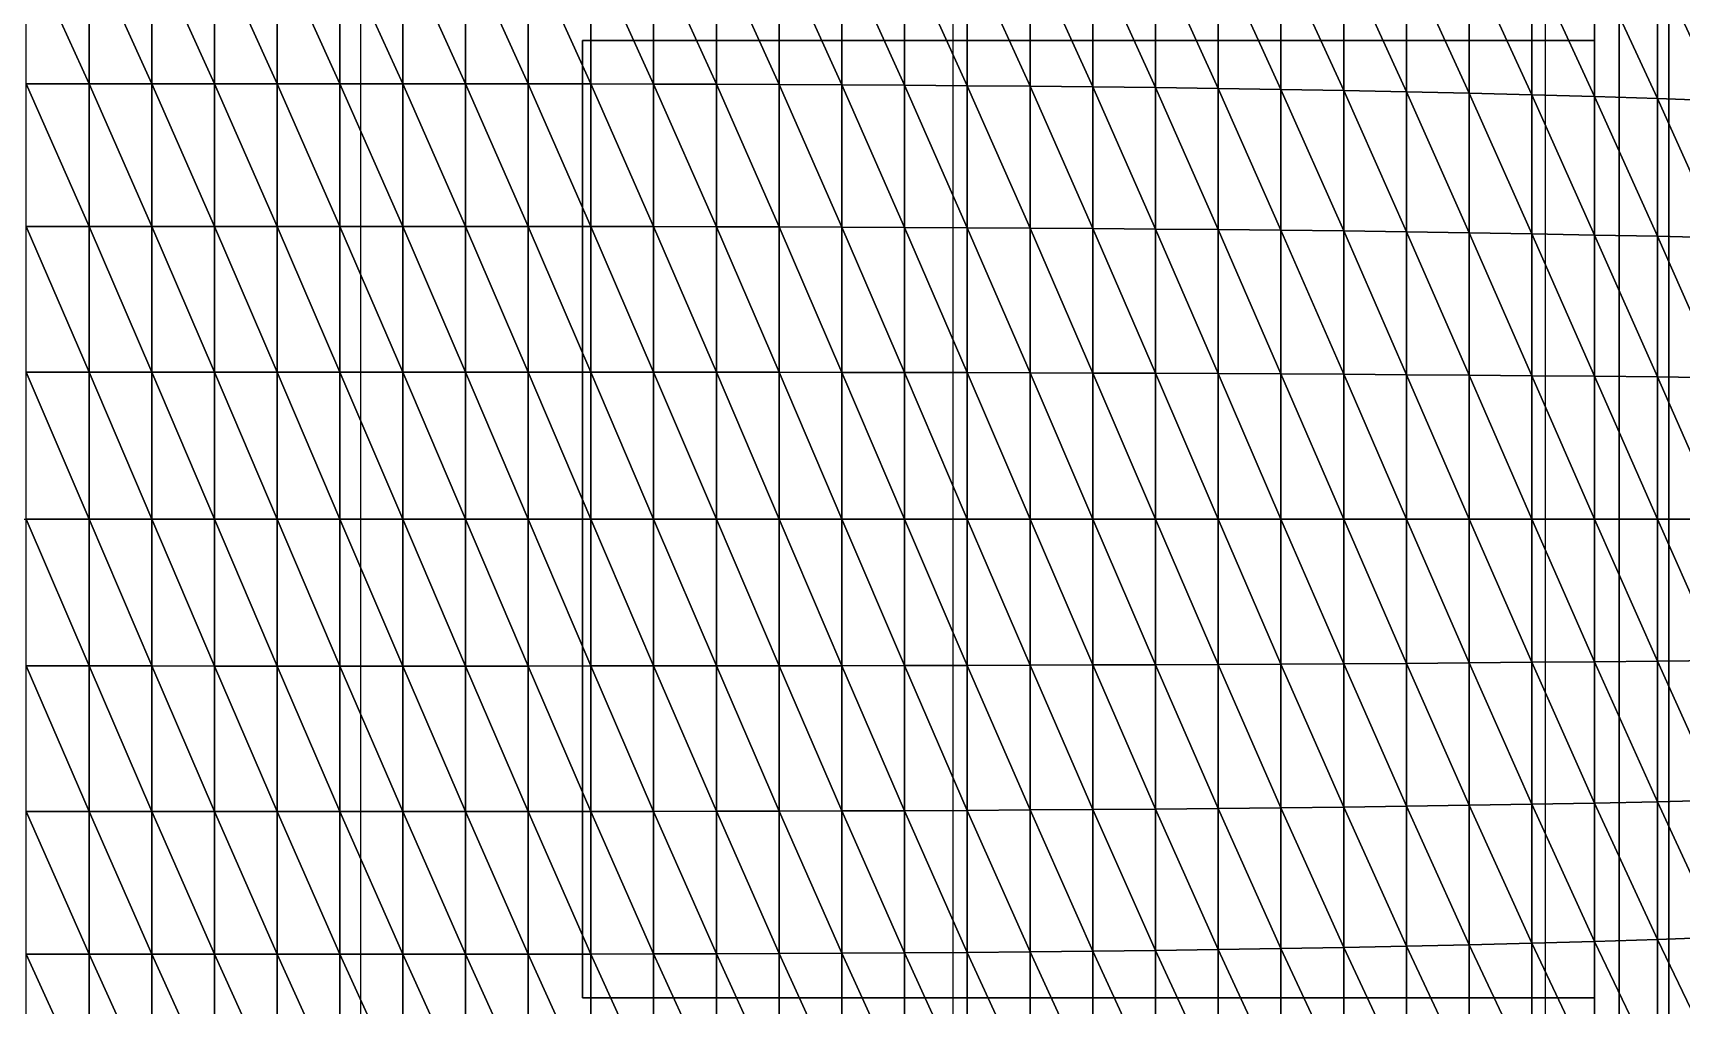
# Model space of a CAD drawing. Header units: metres. Extents: x -3.7 to 10.7, y -3.2 to 3.2.
# Drawn here: x 3.386 to 6.725, y -0.985 to 0.985 of the extents above; entities that cross this region are included whole.
import ezdxf

# ---------------------------------------------------------------- set-up
doc = ezdxf.new("R2010")
doc.units = ezdxf.units.M
for name, color, linetype in [('ACO_3D', 1, 'CONTINUOUS'), ('MEMBRANA_3D', 3, 'CONTINUOUS'), ('MOBILIARIO', 9, 'CONTINUOUS'), ('VIDRO_3D', 4, 'CONTINUOUS')]:
    doc.layers.add(name, color=color, linetype=linetype)

msp = doc.modelspace()

# ---------------------------------------------------------------- linework, layer by layer
at = {"layer": 'ACO_3D'}
for points in [[(4.05, 1.0932, 3.9467), (4.05, 0.8819, 4.0311), (4.05, 0.6658, 4.0972), (4.05, 0.4459, 4.1448), (4.05, 0.2236, 4.1734), (4.05, 0, 4.1829), (4.05, -0.2236, 4.1734), (4.05, -0.4459, 4.1448), (4.05, -0.6658, 4.0972), (4.05, -0.8819, 4.0311), (4.05, -1.0932, 3.9467)], [(5.25, 1.0887, 3.829), (5.25, 0.8784, 3.9111), (5.25, 0.6631, 3.9754), (5.25, 0.4442, 4.0216), (5.25, 0.2227, 4.0495), (5.25, 0, 4.0588), (5.25, -0.2227, 4.0495), (5.25, -0.4442, 4.0216), (5.25, -0.6631, 3.9754), (5.25, -0.8784, 3.9111), (5.25, -1.0887, 3.829)], [(6.45, 1.0641, 3.5826), (6.45, 0.8587, 3.6599), (6.45, 0.6484, 3.7205), (6.45, 0.4343, 3.764), (6.45, 0.2178, 3.7902), (6.45, 0, 3.799), (6.45, -0.2178, 3.7902), (6.45, -0.4343, 3.764), (6.45, -0.6484, 3.7205), (6.45, -0.8587, 3.6599), (6.45, -1.0641, 3.5826)], [(3.2938, 0, 4.1999), (3.5125, 0, 4.1995), (3.7313, 0, 4.1956), (3.95, 0, 4.1878), (4.1688, 0, 4.1761), (4.3875, 0, 4.1604), (4.6063, 0, 4.1408), (4.825, 0, 4.117), (5.0438, 0, 4.0891), (5.2625, 0, 4.0568), (5.4813, 0, 4.0201), (5.7, 0, 3.9788), (5.9188, 0, 3.9327), (6.1375, 0, 3.8815), (6.3563, 0, 3.8249), (6.575, 0, 3.7627), (6.7938, 0, 3.6943)]]:
    msp.add_polyline3d(points, dxfattribs=at)
at = {"layer": 'MEMBRANA_3D'}
for points in [[(3.3729, 1.1621, 3.9307), (3.5, 1.1621, 3.9303), (3.5, 0.8818, 4.0472)], [(3.3729, 1.1621, 3.9307), (3.5, 0.8818, 4.0472), (3.3729, 0.8818, 4.0476)], [(3.5, 1.1621, 3.9303), (3.6271, 1.1621, 3.9287), (3.6271, 0.8818, 4.0456)], [(3.5, 1.1621, 3.9303), (3.6271, 0.8818, 4.0456), (3.5, 0.8818, 4.0472)], [(3.6271, 1.1621, 3.9287), (3.7542, 1.1622, 3.9259), (3.7542, 0.8819, 4.0427)], [(3.6271, 1.1621, 3.9287), (3.7542, 0.8819, 4.0427), (3.6271, 0.8818, 4.0456)], [(3.7542, 1.1622, 3.9259), (3.8813, 1.1623, 3.9219), (3.8813, 0.8819, 4.0386)], [(3.7542, 1.1622, 3.9259), (3.8813, 0.8819, 4.0386), (3.7542, 0.8819, 4.0427)], [(3.8813, 1.1623, 3.9219), (4.0083, 1.1623, 3.9166), (4.0083, 0.8819, 4.0332)], [(3.8813, 1.1623, 3.9219), (4.0083, 0.8819, 4.0332), (3.8813, 0.8819, 4.0386)], [(4.0083, 1.1623, 3.9166), (4.1354, 1.1623, 3.9101), (4.1354, 0.8819, 4.0265)], [(4.0083, 1.1623, 3.9166), (4.1354, 0.8819, 4.0265), (4.0083, 0.8819, 4.0332)], [(4.1354, 1.1623, 3.9101), (4.2625, 1.1622, 3.9023), (4.2625, 0.8819, 4.0185)], [(4.1354, 1.1623, 3.9101), (4.2625, 0.8819, 4.0185), (4.1354, 0.8819, 4.0265)], [(4.2625, 1.1622, 3.9023), (4.3896, 1.1621, 3.8933), (4.3896, 0.8818, 4.0092)], [(4.2625, 1.1622, 3.9023), (4.3896, 0.8818, 4.0092), (4.2625, 0.8819, 4.0185)], [(4.3896, 1.1621, 3.8933), (4.5167, 1.1618, 3.8829), (4.5167, 0.8816, 3.9986)], [(4.3896, 1.1621, 3.8933), (4.5167, 0.8816, 3.9986), (4.3896, 0.8818, 4.0092)], [(4.5167, 1.1618, 3.8829), (4.6437, 1.1615, 3.8714), (4.6437, 0.8813, 3.9867)], [(4.5167, 1.1618, 3.8829), (4.6437, 0.8813, 3.9867), (4.5167, 0.8816, 3.9986)], [(4.6437, 1.1615, 3.8714), (4.7708, 1.161, 3.8584), (4.7708, 0.881, 3.9734)], [(4.6437, 1.1615, 3.8714), (4.7708, 0.881, 3.9734), (4.6437, 0.8813, 3.9867)], [(4.7708, 1.161, 3.8584), (4.8979, 1.1603, 3.8442), (4.8979, 0.8805, 3.9588)], [(4.7708, 1.161, 3.8584), (4.8979, 0.8805, 3.9588), (4.7708, 0.881, 3.9734)], [(4.8979, 1.1603, 3.8442), (5.025, 1.1595, 3.8287), (5.025, 0.8799, 3.9428)], [(4.8979, 1.1603, 3.8442), (5.025, 0.8799, 3.9428), (4.8979, 0.8805, 3.9588)], [(5.025, 1.1595, 3.8287), (5.1521, 1.1584, 3.8117), (5.1521, 0.8791, 3.9255)], [(5.025, 1.1595, 3.8287), (5.1521, 0.8791, 3.9255), (5.025, 0.8799, 3.9428)], [(5.1521, 1.1584, 3.8117), (5.2792, 1.1572, 3.7934), (5.2792, 0.8781, 3.9066)], [(5.1521, 1.1584, 3.8117), (5.2792, 0.8781, 3.9066), (5.1521, 0.8791, 3.9255)], [(5.2792, 1.1572, 3.7934), (5.4062, 1.1557, 3.7737), (5.4062, 0.877, 3.8864)], [(5.2792, 1.1572, 3.7934), (5.4062, 0.877, 3.8864), (5.2792, 0.8781, 3.9066)], [(5.4062, 1.1557, 3.7737), (5.5333, 1.1539, 3.7525), (5.5333, 0.8757, 3.8646)], [(5.4062, 1.1557, 3.7737), (5.5333, 0.8757, 3.8646), (5.4062, 0.877, 3.8864)], [(5.5333, 1.1539, 3.7525), (5.6604, 1.1519, 3.7298), (5.6604, 0.8742, 3.8413)], [(5.5333, 1.1539, 3.7525), (5.6604, 0.8742, 3.8413), (5.5333, 0.8757, 3.8646)], [(5.6604, 1.1519, 3.7298), (5.7875, 1.1495, 3.7056), (5.7875, 0.8724, 3.8165)], [(5.6604, 1.1519, 3.7298), (5.7875, 0.8724, 3.8165), (5.6604, 0.8742, 3.8413)], [(5.7875, 1.1495, 3.7056), (5.9146, 1.1468, 3.6799), (5.9146, 0.8704, 3.79)], [(5.7875, 1.1495, 3.7056), (5.9146, 0.8704, 3.79), (5.7875, 0.8724, 3.8165)], [(5.9146, 1.1468, 3.6799), (6.0417, 1.1438, 3.6525), (6.0417, 0.8681, 3.7619)], [(5.9146, 1.1468, 3.6799), (6.0417, 0.8681, 3.7619), (5.9146, 0.8704, 3.79)], [(6.0417, 1.1438, 3.6525), (6.1688, 1.1404, 3.6235), (6.1688, 0.8656, 3.7322)], [(6.0417, 1.1438, 3.6525), (6.1688, 0.8656, 3.7322), (6.0417, 0.8681, 3.7619)], [(6.1688, 1.1404, 3.6235), (6.2958, 1.1365, 3.5928), (6.2958, 0.8627, 3.7006)], [(6.1688, 1.1404, 3.6235), (6.2958, 0.8627, 3.7006), (6.1688, 0.8656, 3.7322)], [(6.2958, 1.1365, 3.5928), (6.4229, 1.1323, 3.5603), (6.4229, 0.8595, 3.6672)], [(6.2958, 1.1365, 3.5928), (6.4229, 0.8595, 3.6672), (6.2958, 0.8627, 3.7006)], [(6.4229, 1.1323, 3.5603), (6.55, 1.1275, 3.526), (6.55, 0.8559, 3.6319)], [(6.4229, 1.1323, 3.5603), (6.55, 0.8559, 3.6319), (6.4229, 0.8595, 3.6672)], [(6.55, 1.1275, 3.526), (6.6771, 1.1222, 3.4897), (6.6771, 0.8519, 3.5947)], [(6.55, 1.1275, 3.526), (6.6771, 0.8519, 3.5947), (6.55, 0.8559, 3.6319)], [(6.6771, 1.1222, 3.4897), (6.8042, 1.1164, 3.4514), (6.8042, 0.8475, 3.5554)], [(6.6771, 1.1222, 3.4897), (6.8042, 0.8475, 3.5554), (6.6771, 0.8519, 3.5947)], [(3.3729, 0.8818, 4.0476), (3.5, 0.8818, 4.0472), (3.5, 0.5927, 4.1316)], [(3.3729, 0.8818, 4.0476), (3.5, 0.5927, 4.1316), (3.3729, 0.5927, 4.132)], [(3.5, 0.8818, 4.0472), (3.6271, 0.8818, 4.0456), (3.6271, 0.5928, 4.1299)], [(3.5, 0.8818, 4.0472), (3.6271, 0.5928, 4.1299), (3.5, 0.5927, 4.1316)], [(3.6271, 0.8818, 4.0456), (3.7542, 0.8819, 4.0427), (3.7542, 0.5928, 4.127)], [(3.6271, 0.8818, 4.0456), (3.7542, 0.5928, 4.127), (3.6271, 0.5928, 4.1299)], [(3.7542, 0.8819, 4.0427), (3.8813, 0.8819, 4.0386), (3.8813, 0.5928, 4.1228)], [(3.7542, 0.8819, 4.0427), (3.8813, 0.5928, 4.1228), (3.7542, 0.5928, 4.127)], [(3.8813, 0.8819, 4.0386), (4.0083, 0.8819, 4.0332), (4.0083, 0.5929, 4.1173)], [(3.8813, 0.8819, 4.0386), (4.0083, 0.5929, 4.1173), (3.8813, 0.5928, 4.1228)], [(4.0083, 0.8819, 4.0332), (4.1354, 0.8819, 4.0265), (4.1354, 0.5929, 4.1104)], [(4.0083, 0.8819, 4.0332), (4.1354, 0.5929, 4.1104), (4.0083, 0.5929, 4.1173)], [(4.1354, 0.8819, 4.0265), (4.2625, 0.8819, 4.0185), (4.2625, 0.5928, 4.1023)], [(4.1354, 0.8819, 4.0265), (4.2625, 0.5928, 4.1023), (4.1354, 0.5929, 4.1104)], [(4.2625, 0.8819, 4.0185), (4.3896, 0.8818, 4.0092), (4.3896, 0.5928, 4.0928)], [(4.2625, 0.8819, 4.0185), (4.3896, 0.5928, 4.0928), (4.2625, 0.5928, 4.1023)], [(4.3896, 0.8818, 4.0092), (4.5167, 0.8816, 3.9986), (4.5167, 0.5926, 4.0821)], [(4.3896, 0.8818, 4.0092), (4.5167, 0.5926, 4.0821), (4.3896, 0.5928, 4.0928)], [(4.5167, 0.8816, 3.9986), (4.6437, 0.8813, 3.9867), (4.6437, 0.5925, 4.0699)], [(4.5167, 0.8816, 3.9986), (4.6437, 0.5925, 4.0699), (4.5167, 0.5926, 4.0821)], [(4.6437, 0.8813, 3.9867), (4.7708, 0.881, 3.9734), (4.7708, 0.5922, 4.0564)], [(4.6437, 0.8813, 3.9867), (4.7708, 0.5922, 4.0564), (4.6437, 0.5925, 4.0699)], [(4.7708, 0.881, 3.9734), (4.8979, 0.8805, 3.9588), (4.8979, 0.5919, 4.0415)], [(4.7708, 0.881, 3.9734), (4.8979, 0.5919, 4.0415), (4.7708, 0.5922, 4.0564)], [(4.8979, 0.8805, 3.9588), (5.025, 0.8799, 3.9428), (5.025, 0.5915, 4.0252)], [(4.8979, 0.8805, 3.9588), (5.025, 0.5915, 4.0252), (4.8979, 0.5919, 4.0415)], [(5.025, 0.8799, 3.9428), (5.1521, 0.8791, 3.9255), (5.1521, 0.591, 4.0075)], [(5.025, 0.8799, 3.9428), (5.1521, 0.591, 4.0075), (5.025, 0.5915, 4.0252)], [(5.1521, 0.8791, 3.9255), (5.2792, 0.8781, 3.9066), (5.2792, 0.5904, 3.9883)], [(5.1521, 0.8791, 3.9255), (5.2792, 0.5904, 3.9883), (5.1521, 0.591, 4.0075)], [(5.2792, 0.8781, 3.9066), (5.4062, 0.877, 3.8864), (5.4062, 0.5896, 3.9677)], [(5.2792, 0.8781, 3.9066), (5.4062, 0.5896, 3.9677), (5.2792, 0.5904, 3.9883)], [(5.4062, 0.877, 3.8864), (5.5333, 0.8757, 3.8646), (5.5333, 0.5887, 3.9455)], [(5.4062, 0.877, 3.8864), (5.5333, 0.5887, 3.9455), (5.4062, 0.5896, 3.9677)], [(5.5333, 0.8757, 3.8646), (5.6604, 0.8742, 3.8413), (5.6604, 0.5877, 3.9218)], [(5.5333, 0.8757, 3.8646), (5.6604, 0.5877, 3.9218), (5.5333, 0.5887, 3.9455)], [(5.6604, 0.8742, 3.8413), (5.7875, 0.8724, 3.8165), (5.7875, 0.5865, 3.8965)], [(5.6604, 0.8742, 3.8413), (5.7875, 0.5865, 3.8965), (5.6604, 0.5877, 3.9218)], [(5.7875, 0.8724, 3.8165), (5.9146, 0.8704, 3.79), (5.9146, 0.5852, 3.8695)], [(5.7875, 0.8724, 3.8165), (5.9146, 0.5852, 3.8695), (5.7875, 0.5865, 3.8965)], [(5.9146, 0.8704, 3.79), (6.0417, 0.8681, 3.7619), (6.0417, 0.5837, 3.8409)], [(5.9146, 0.8704, 3.79), (6.0417, 0.5837, 3.8409), (5.9146, 0.5852, 3.8695)], [(6.0417, 0.8681, 3.7619), (6.1688, 0.8656, 3.7322), (6.1688, 0.582, 3.8105)], [(6.0417, 0.8681, 3.7619), (6.1688, 0.582, 3.8105), (6.0417, 0.5837, 3.8409)], [(6.1688, 0.8656, 3.7322), (6.2958, 0.8627, 3.7006), (6.2958, 0.58, 3.7784)], [(6.1688, 0.8656, 3.7322), (6.2958, 0.58, 3.7784), (6.1688, 0.582, 3.8105)], [(6.2958, 0.8627, 3.7006), (6.4229, 0.8595, 3.6672), (6.4229, 0.5779, 3.7444)], [(6.2958, 0.8627, 3.7006), (6.4229, 0.5779, 3.7444), (6.2958, 0.58, 3.7784)], [(6.4229, 0.8595, 3.6672), (6.55, 0.8559, 3.6319), (6.55, 0.5755, 3.7084)], [(6.4229, 0.8595, 3.6672), (6.55, 0.5755, 3.7084), (6.4229, 0.5779, 3.7444)], [(6.55, 0.8559, 3.6319), (6.6771, 0.8519, 3.5947), (6.6771, 0.5729, 3.6705)], [(6.55, 0.8559, 3.6319), (6.6771, 0.5729, 3.6705), (6.55, 0.5755, 3.7084)], [(6.6771, 0.8519, 3.5947), (6.8042, 0.8475, 3.5554), (6.8042, 0.5699, 3.6304)], [(6.6771, 0.8519, 3.5947), (6.8042, 0.5699, 3.6304), (6.6771, 0.5729, 3.6705)], [(3.3729, 0.5927, 4.132), (3.5, 0.5927, 4.1316), (3.5, 0.2978, 4.1826)], [(3.3729, 0.5927, 4.132), (3.5, 0.2978, 4.1826), (3.3729, 0.2978, 4.183)], [(3.5, 0.5927, 4.1316), (3.6271, 0.5928, 4.1299), (3.6271, 0.2978, 4.1809)], [(3.5, 0.5927, 4.1316), (3.6271, 0.2978, 4.1809), (3.5, 0.2978, 4.1826)], [(3.6271, 0.5928, 4.1299), (3.7542, 0.5928, 4.127), (3.7542, 0.2979, 4.1779)], [(3.6271, 0.5928, 4.1299), (3.7542, 0.2979, 4.1779), (3.6271, 0.2978, 4.1809)], [(3.7542, 0.5928, 4.127), (3.8813, 0.5928, 4.1228), (3.8813, 0.2979, 4.1736)], [(3.7542, 0.5928, 4.127), (3.8813, 0.2979, 4.1736), (3.7542, 0.2979, 4.1779)], [(3.8813, 0.5928, 4.1228), (4.0083, 0.5929, 4.1173), (4.0083, 0.2979, 4.1681)], [(3.8813, 0.5928, 4.1228), (4.0083, 0.2979, 4.1681), (3.8813, 0.2979, 4.1736)], [(4.0083, 0.5929, 4.1173), (4.1354, 0.5929, 4.1104), (4.1354, 0.2979, 4.1612)], [(4.0083, 0.5929, 4.1173), (4.1354, 0.2979, 4.1612), (4.0083, 0.2979, 4.1681)], [(4.1354, 0.5929, 4.1104), (4.2625, 0.5928, 4.1023), (4.2625, 0.2979, 4.1529)], [(4.1354, 0.5929, 4.1104), (4.2625, 0.2979, 4.1529), (4.1354, 0.2979, 4.1612)], [(4.2625, 0.5928, 4.1023), (4.3896, 0.5928, 4.0928), (4.3896, 0.2979, 4.1434)], [(4.2625, 0.5928, 4.1023), (4.3896, 0.2979, 4.1434), (4.2625, 0.2979, 4.1529)], [(4.3896, 0.5928, 4.0928), (4.5167, 0.5926, 4.0821), (4.5167, 0.2978, 4.1324)], [(4.3896, 0.5928, 4.0928), (4.5167, 0.2978, 4.1324), (4.3896, 0.2979, 4.1434)], [(4.5167, 0.5926, 4.0821), (4.6437, 0.5925, 4.0699), (4.6437, 0.2977, 4.1202)], [(4.5167, 0.5926, 4.0821), (4.6437, 0.2977, 4.1202), (4.5167, 0.2978, 4.1324)], [(4.6437, 0.5925, 4.0699), (4.7708, 0.5922, 4.0564), (4.7708, 0.2976, 4.1065)], [(4.6437, 0.5925, 4.0699), (4.7708, 0.2976, 4.1065), (4.6437, 0.2977, 4.1202)], [(4.7708, 0.5922, 4.0564), (4.8979, 0.5919, 4.0415), (4.8979, 0.2974, 4.0915)], [(4.7708, 0.5922, 4.0564), (4.8979, 0.2974, 4.0915), (4.7708, 0.2976, 4.1065)], [(4.8979, 0.5919, 4.0415), (5.025, 0.5915, 4.0252), (5.025, 0.2972, 4.075)], [(4.8979, 0.5919, 4.0415), (5.025, 0.2972, 4.075), (4.8979, 0.2974, 4.0915)], [(5.025, 0.5915, 4.0252), (5.1521, 0.591, 4.0075), (5.1521, 0.297, 4.0571)], [(5.025, 0.5915, 4.0252), (5.1521, 0.297, 4.0571), (5.025, 0.2972, 4.075)], [(5.1521, 0.591, 4.0075), (5.2792, 0.5904, 3.9883), (5.2792, 0.2967, 4.0377)], [(5.1521, 0.591, 4.0075), (5.2792, 0.2967, 4.0377), (5.1521, 0.297, 4.0571)], [(5.2792, 0.5904, 3.9883), (5.4062, 0.5896, 3.9677), (5.4062, 0.2963, 4.0168)], [(5.2792, 0.5904, 3.9883), (5.4062, 0.2963, 4.0168), (5.2792, 0.2967, 4.0377)], [(5.4062, 0.5896, 3.9677), (5.5333, 0.5887, 3.9455), (5.5333, 0.2958, 3.9944)], [(5.4062, 0.5896, 3.9677), (5.5333, 0.2958, 3.9944), (5.4062, 0.2963, 4.0168)], [(5.5333, 0.5887, 3.9455), (5.6604, 0.5877, 3.9218), (5.6604, 0.2953, 3.9704)], [(5.5333, 0.5887, 3.9455), (5.6604, 0.2953, 3.9704), (5.5333, 0.2958, 3.9944)], [(5.6604, 0.5877, 3.9218), (5.7875, 0.5865, 3.8965), (5.7875, 0.2948, 3.9448)], [(5.6604, 0.5877, 3.9218), (5.7875, 0.2948, 3.9448), (5.6604, 0.2953, 3.9704)], [(5.7875, 0.5865, 3.8965), (5.9146, 0.5852, 3.8695), (5.9146, 0.2941, 3.9175)], [(5.7875, 0.5865, 3.8965), (5.9146, 0.2941, 3.9175), (5.7875, 0.2948, 3.9448)], [(5.9146, 0.5852, 3.8695), (6.0417, 0.5837, 3.8409), (6.0417, 0.2933, 3.8886)], [(5.9146, 0.5852, 3.8695), (6.0417, 0.2933, 3.8886), (5.9146, 0.2941, 3.9175)], [(6.0417, 0.5837, 3.8409), (6.1688, 0.582, 3.8105), (6.1688, 0.2925, 3.8579)], [(6.0417, 0.5837, 3.8409), (6.1688, 0.2925, 3.8579), (6.0417, 0.2933, 3.8886)], [(6.1688, 0.582, 3.8105), (6.2958, 0.58, 3.7784), (6.2958, 0.2915, 3.8254)], [(6.1688, 0.582, 3.8105), (6.2958, 0.2915, 3.8254), (6.1688, 0.2925, 3.8579)], [(6.2958, 0.58, 3.7784), (6.4229, 0.5779, 3.7444), (6.4229, 0.2904, 3.791)], [(6.2958, 0.58, 3.7784), (6.4229, 0.2904, 3.791), (6.2958, 0.2915, 3.8254)], [(6.4229, 0.5779, 3.7444), (6.55, 0.5755, 3.7084), (6.55, 0.2892, 3.7546)], [(6.4229, 0.5779, 3.7444), (6.55, 0.2892, 3.7546), (6.4229, 0.2904, 3.791)], [(6.55, 0.5755, 3.7084), (6.6771, 0.5729, 3.6705), (6.6771, 0.2879, 3.7163)], [(6.55, 0.5755, 3.7084), (6.6771, 0.2879, 3.7163), (6.55, 0.2892, 3.7546)], [(6.6771, 0.5729, 3.6705), (6.8042, 0.5699, 3.6304), (6.8042, 0.2864, 3.6758)], [(6.6771, 0.5729, 3.6705), (6.8042, 0.2864, 3.6758), (6.6771, 0.2879, 3.7163)], [(6.55, 0.2892, 3.7546), (6.6771, 0.2879, 3.7163), (6.6771, 0, 3.7316)], [(6.55, 0.2892, 3.7546), (6.6771, 0, 3.7316), (6.55, 0, 3.7701)], [(6.6771, 0.2879, 3.7163), (6.8042, 0.2864, 3.6758), (6.8042, 0, 3.6909)], [(6.6771, 0.2879, 3.7163), (6.8042, 0, 3.6909), (6.6771, 0, 3.7316)], [(6.55, 0, 3.7701), (6.6771, 0, 3.7316), (6.6771, -0.2879, 3.7163)], [(6.55, 0, 3.7701), (6.6771, -0.2879, 3.7163), (6.55, -0.2892, 3.7546)], [(6.6771, 0, 3.7316), (6.8042, 0, 3.6909), (6.8042, -0.2864, 3.6758)], [(6.6771, 0, 3.7316), (6.8042, -0.2864, 3.6758), (6.6771, -0.2879, 3.7163)], [(3.3729, -0.2978, 4.183), (3.5, -0.2978, 4.1826), (3.5, -0.5927, 4.1316)], [(3.3729, -0.2978, 4.183), (3.5, -0.5927, 4.1316), (3.3729, -0.5927, 4.132)], [(3.5, -0.2978, 4.1826), (3.6271, -0.2978, 4.1809), (3.6271, -0.5928, 4.1299)], [(3.5, -0.2978, 4.1826), (3.6271, -0.5928, 4.1299), (3.5, -0.5927, 4.1316)], [(3.6271, -0.2978, 4.1809), (3.7542, -0.2979, 4.1779), (3.7542, -0.5928, 4.127)], [(3.6271, -0.2978, 4.1809), (3.7542, -0.5928, 4.127), (3.6271, -0.5928, 4.1299)], [(3.7542, -0.2979, 4.1779), (3.8813, -0.2979, 4.1736), (3.8813, -0.5928, 4.1228)], [(3.7542, -0.2979, 4.1779), (3.8813, -0.5928, 4.1228), (3.7542, -0.5928, 4.127)], [(3.8813, -0.2979, 4.1736), (4.0083, -0.2979, 4.1681), (4.0083, -0.5929, 4.1173)], [(3.8813, -0.2979, 4.1736), (4.0083, -0.5929, 4.1173), (3.8813, -0.5928, 4.1228)], [(4.0083, -0.2979, 4.1681), (4.1354, -0.2979, 4.1612), (4.1354, -0.5929, 4.1104)], [(4.0083, -0.2979, 4.1681), (4.1354, -0.5929, 4.1104), (4.0083, -0.5929, 4.1173)], [(4.1354, -0.2979, 4.1612), (4.2625, -0.2979, 4.1529), (4.2625, -0.5928, 4.1023)], [(4.1354, -0.2979, 4.1612), (4.2625, -0.5928, 4.1023), (4.1354, -0.5929, 4.1104)], [(4.2625, -0.2979, 4.1529), (4.3896, -0.2979, 4.1434), (4.3896, -0.5928, 4.0928)], [(4.2625, -0.2979, 4.1529), (4.3896, -0.5928, 4.0928), (4.2625, -0.5928, 4.1023)], [(4.3896, -0.2979, 4.1434), (4.5167, -0.2978, 4.1324), (4.5167, -0.5926, 4.0821)], [(4.3896, -0.2979, 4.1434), (4.5167, -0.5926, 4.0821), (4.3896, -0.5928, 4.0928)], [(4.5167, -0.2978, 4.1324), (4.6437, -0.2977, 4.1202), (4.6437, -0.5925, 4.0699)], [(4.5167, -0.2978, 4.1324), (4.6437, -0.5925, 4.0699), (4.5167, -0.5926, 4.0821)], [(4.6437, -0.2977, 4.1202), (4.7708, -0.2976, 4.1065), (4.7708, -0.5922, 4.0564)], [(4.6437, -0.2977, 4.1202), (4.7708, -0.5922, 4.0564), (4.6437, -0.5925, 4.0699)], [(4.7708, -0.2976, 4.1065), (4.8979, -0.2974, 4.0915), (4.8979, -0.5919, 4.0415)], [(4.7708, -0.2976, 4.1065), (4.8979, -0.5919, 4.0415), (4.7708, -0.5922, 4.0564)], [(4.8979, -0.2974, 4.0915), (5.025, -0.2972, 4.075), (5.025, -0.5915, 4.0252)], [(4.8979, -0.2974, 4.0915), (5.025, -0.5915, 4.0252), (4.8979, -0.5919, 4.0415)], [(5.025, -0.2972, 4.075), (5.1521, -0.297, 4.0571), (5.1521, -0.591, 4.0075)], [(5.025, -0.2972, 4.075), (5.1521, -0.591, 4.0075), (5.025, -0.5915, 4.0252)], [(5.1521, -0.297, 4.0571), (5.2792, -0.2967, 4.0377), (5.2792, -0.5904, 3.9883)], [(5.1521, -0.297, 4.0571), (5.2792, -0.5904, 3.9883), (5.1521, -0.591, 4.0075)], [(5.2792, -0.2967, 4.0377), (5.4062, -0.2963, 4.0168), (5.4062, -0.5896, 3.9677)], [(5.2792, -0.2967, 4.0377), (5.4062, -0.5896, 3.9677), (5.2792, -0.5904, 3.9883)], [(5.4062, -0.2963, 4.0168), (5.5333, -0.2958, 3.9944), (5.5333, -0.5887, 3.9455)], [(5.4062, -0.2963, 4.0168), (5.5333, -0.5887, 3.9455), (5.4062, -0.5896, 3.9677)], [(5.5333, -0.2958, 3.9944), (5.6604, -0.2953, 3.9704), (5.6604, -0.5877, 3.9218)], [(5.5333, -0.2958, 3.9944), (5.6604, -0.5877, 3.9218), (5.5333, -0.5887, 3.9455)], [(5.6604, -0.2953, 3.9704), (5.7875, -0.2948, 3.9448), (5.7875, -0.5865, 3.8965)], [(5.6604, -0.2953, 3.9704), (5.7875, -0.5865, 3.8965), (5.6604, -0.5877, 3.9218)], [(5.7875, -0.2948, 3.9448), (5.9146, -0.2941, 3.9175), (5.9146, -0.5852, 3.8695)], [(5.7875, -0.2948, 3.9448), (5.9146, -0.5852, 3.8695), (5.7875, -0.5865, 3.8965)], [(5.9146, -0.2941, 3.9175), (6.0417, -0.2933, 3.8886), (6.0417, -0.5837, 3.8409)], [(5.9146, -0.2941, 3.9175), (6.0417, -0.5837, 3.8409), (5.9146, -0.5852, 3.8695)], [(6.0417, -0.2933, 3.8886), (6.1688, -0.2925, 3.8579), (6.1688, -0.582, 3.8105)], [(6.0417, -0.2933, 3.8886), (6.1688, -0.582, 3.8105), (6.0417, -0.5837, 3.8409)], [(6.1688, -0.2925, 3.8579), (6.2958, -0.2915, 3.8254), (6.2958, -0.58, 3.7784)], [(6.1688, -0.2925, 3.8579), (6.2958, -0.58, 3.7784), (6.1688, -0.582, 3.8105)], [(6.2958, -0.2915, 3.8254), (6.4229, -0.2904, 3.791), (6.4229, -0.5779, 3.7444)], [(6.2958, -0.2915, 3.8254), (6.4229, -0.5779, 3.7444), (6.2958, -0.58, 3.7784)], [(6.4229, -0.2904, 3.791), (6.55, -0.2892, 3.7546), (6.55, -0.5755, 3.7084)], [(6.4229, -0.2904, 3.791), (6.55, -0.5755, 3.7084), (6.4229, -0.5779, 3.7444)], [(6.55, -0.2892, 3.7546), (6.6771, -0.2879, 3.7163), (6.6771, -0.5729, 3.6705)], [(6.55, -0.2892, 3.7546), (6.6771, -0.5729, 3.6705), (6.55, -0.5755, 3.7084)], [(6.6771, -0.2879, 3.7163), (6.8042, -0.2864, 3.6758), (6.8042, -0.5699, 3.6304)], [(6.6771, -0.2879, 3.7163), (6.8042, -0.5699, 3.6304), (6.6771, -0.5729, 3.6705)], [(3.3729, -0.5927, 4.132), (3.5, -0.5927, 4.1316), (3.5, -0.8818, 4.0472)], [(3.3729, -0.5927, 4.132), (3.5, -0.8818, 4.0472), (3.3729, -0.8818, 4.0476)], [(3.5, -0.5927, 4.1316), (3.6271, -0.5928, 4.1299), (3.6271, -0.8818, 4.0456)], [(3.5, -0.5927, 4.1316), (3.6271, -0.8818, 4.0456), (3.5, -0.8818, 4.0472)], [(3.6271, -0.5928, 4.1299), (3.7542, -0.5928, 4.127), (3.7542, -0.8819, 4.0427)], [(3.6271, -0.5928, 4.1299), (3.7542, -0.8819, 4.0427), (3.6271, -0.8818, 4.0456)], [(3.7542, -0.5928, 4.127), (3.8813, -0.5928, 4.1228), (3.8813, -0.8819, 4.0386)], [(3.7542, -0.5928, 4.127), (3.8813, -0.8819, 4.0386), (3.7542, -0.8819, 4.0427)], [(3.8813, -0.5928, 4.1228), (4.0083, -0.5929, 4.1173), (4.0083, -0.8819, 4.0332)], [(3.8813, -0.5928, 4.1228), (4.0083, -0.8819, 4.0332), (3.8813, -0.8819, 4.0386)], [(4.0083, -0.5929, 4.1173), (4.1354, -0.5929, 4.1104), (4.1354, -0.8819, 4.0265)], [(4.0083, -0.5929, 4.1173), (4.1354, -0.8819, 4.0265), (4.0083, -0.8819, 4.0332)], [(4.1354, -0.5929, 4.1104), (4.2625, -0.5928, 4.1023), (4.2625, -0.8819, 4.0185)], [(4.1354, -0.5929, 4.1104), (4.2625, -0.8819, 4.0185), (4.1354, -0.8819, 4.0265)], [(4.2625, -0.5928, 4.1023), (4.3896, -0.5928, 4.0928), (4.3896, -0.8818, 4.0092)], [(4.2625, -0.5928, 4.1023), (4.3896, -0.8818, 4.0092), (4.2625, -0.8819, 4.0185)], [(4.3896, -0.5928, 4.0928), (4.5167, -0.5926, 4.0821), (4.5167, -0.8816, 3.9986)], [(4.3896, -0.5928, 4.0928), (4.5167, -0.8816, 3.9986), (4.3896, -0.8818, 4.0092)], [(4.5167, -0.5926, 4.0821), (4.6437, -0.5925, 4.0699), (4.6437, -0.8813, 3.9867)], [(4.5167, -0.5926, 4.0821), (4.6437, -0.8813, 3.9867), (4.5167, -0.8816, 3.9986)], [(4.6437, -0.5925, 4.0699), (4.7708, -0.5922, 4.0564), (4.7708, -0.881, 3.9734)], [(4.6437, -0.5925, 4.0699), (4.7708, -0.881, 3.9734), (4.6437, -0.8813, 3.9867)], [(4.7708, -0.5922, 4.0564), (4.8979, -0.5919, 4.0415), (4.8979, -0.8805, 3.9588)], [(4.7708, -0.5922, 4.0564), (4.8979, -0.8805, 3.9588), (4.7708, -0.881, 3.9734)], [(4.8979, -0.5919, 4.0415), (5.025, -0.5915, 4.0252), (5.025, -0.8799, 3.9428)], [(4.8979, -0.5919, 4.0415), (5.025, -0.8799, 3.9428), (4.8979, -0.8805, 3.9588)], [(5.025, -0.5915, 4.0252), (5.1521, -0.591, 4.0075), (5.1521, -0.8791, 3.9255)], [(5.025, -0.5915, 4.0252), (5.1521, -0.8791, 3.9255), (5.025, -0.8799, 3.9428)], [(5.1521, -0.591, 4.0075), (5.2792, -0.5904, 3.9883), (5.2792, -0.8781, 3.9066)], [(5.1521, -0.591, 4.0075), (5.2792, -0.8781, 3.9066), (5.1521, -0.8791, 3.9255)], [(5.2792, -0.5904, 3.9883), (5.4062, -0.5896, 3.9677), (5.4062, -0.877, 3.8864)], [(5.2792, -0.5904, 3.9883), (5.4062, -0.877, 3.8864), (5.2792, -0.8781, 3.9066)], [(5.4062, -0.5896, 3.9677), (5.5333, -0.5887, 3.9455), (5.5333, -0.8757, 3.8646)], [(5.4062, -0.5896, 3.9677), (5.5333, -0.8757, 3.8646), (5.4062, -0.877, 3.8864)], [(5.5333, -0.5887, 3.9455), (5.6604, -0.5877, 3.9218), (5.6604, -0.8742, 3.8413)], [(5.5333, -0.5887, 3.9455), (5.6604, -0.8742, 3.8413), (5.5333, -0.8757, 3.8646)], [(5.6604, -0.5877, 3.9218), (5.7875, -0.5865, 3.8965), (5.7875, -0.8724, 3.8165)], [(5.6604, -0.5877, 3.9218), (5.7875, -0.8724, 3.8165), (5.6604, -0.8742, 3.8413)], [(5.7875, -0.5865, 3.8965), (5.9146, -0.5852, 3.8695), (5.9146, -0.8704, 3.79)], [(5.7875, -0.5865, 3.8965), (5.9146, -0.8704, 3.79), (5.7875, -0.8724, 3.8165)], [(5.9146, -0.5852, 3.8695), (6.0417, -0.5837, 3.8409), (6.0417, -0.8681, 3.7619)], [(5.9146, -0.5852, 3.8695), (6.0417, -0.8681, 3.7619), (5.9146, -0.8704, 3.79)], [(6.0417, -0.5837, 3.8409), (6.1688, -0.582, 3.8105), (6.1688, -0.8656, 3.7322)], [(6.0417, -0.5837, 3.8409), (6.1688, -0.8656, 3.7322), (6.0417, -0.8681, 3.7619)], [(6.1688, -0.582, 3.8105), (6.2958, -0.58, 3.7784), (6.2958, -0.8627, 3.7006)], [(6.1688, -0.582, 3.8105), (6.2958, -0.8627, 3.7006), (6.1688, -0.8656, 3.7322)], [(6.2958, -0.58, 3.7784), (6.4229, -0.5779, 3.7444), (6.4229, -0.8595, 3.6672)], [(6.2958, -0.58, 3.7784), (6.4229, -0.8595, 3.6672), (6.2958, -0.8627, 3.7006)], [(6.4229, -0.5779, 3.7444), (6.55, -0.5755, 3.7084), (6.55, -0.8559, 3.6319)], [(6.4229, -0.5779, 3.7444), (6.55, -0.8559, 3.6319), (6.4229, -0.8595, 3.6672)], [(6.55, -0.5755, 3.7084), (6.6771, -0.5729, 3.6705), (6.6771, -0.8519, 3.5947)], [(6.55, -0.5755, 3.7084), (6.6771, -0.8519, 3.5947), (6.55, -0.8559, 3.6319)], [(6.6771, -0.5729, 3.6705), (6.8042, -0.5699, 3.6304), (6.8042, -0.8475, 3.5554)], [(6.6771, -0.5729, 3.6705), (6.8042, -0.8475, 3.5554), (6.6771, -0.8519, 3.5947)], [(6.0417, -0.8681, 3.7619), (6.1688, -0.8656, 3.7322), (6.1688, -1.1404, 3.6235)], [(6.1688, -0.8656, 3.7322), (6.2958, -0.8627, 3.7006), (6.2958, -1.1365, 3.5928)], [(6.1688, -0.8656, 3.7322), (6.2958, -1.1365, 3.5928), (6.1688, -1.1404, 3.6235)], [(6.2958, -0.8627, 3.7006), (6.4229, -0.8595, 3.6672), (6.4229, -1.1323, 3.5603)], [(6.2958, -0.8627, 3.7006), (6.4229, -1.1323, 3.5603), (6.2958, -1.1365, 3.5928)], [(6.4229, -0.8595, 3.6672), (6.55, -0.8559, 3.6319), (6.55, -1.1275, 3.526)], [(6.4229, -0.8595, 3.6672), (6.55, -1.1275, 3.526), (6.4229, -1.1323, 3.5603)], [(6.55, -0.8559, 3.6319), (6.6771, -0.8519, 3.5947), (6.6771, -1.1222, 3.4897)], [(6.55, -0.8559, 3.6319), (6.6771, -1.1222, 3.4897), (6.55, -1.1275, 3.526)], [(6.6771, -0.8519, 3.5947), (6.8042, -0.8475, 3.5554), (6.8042, -1.1164, 3.4514)], [(6.6771, -0.8519, 3.5947), (6.8042, -1.1164, 3.4514), (6.6771, -1.1222, 3.4897)], [(3.3729, -0.8818, 4.0476), (3.5, -0.8818, 4.0472), (3.5, -1.1621, 3.9303)], [(3.3729, -0.8818, 4.0476), (3.5, -1.1621, 3.9303), (3.3729, -1.1621, 3.9307)], [(3.5, -0.8818, 4.0472), (3.6271, -0.8818, 4.0456), (3.6271, -1.1621, 3.9287)], [(3.5, -0.8818, 4.0472), (3.6271, -1.1621, 3.9287), (3.5, -1.1621, 3.9303)], [(3.6271, -0.8818, 4.0456), (3.7542, -0.8819, 4.0427), (3.7542, -1.1622, 3.9259)], [(3.6271, -0.8818, 4.0456), (3.7542, -1.1622, 3.9259), (3.6271, -1.1621, 3.9287)], [(3.7542, -0.8819, 4.0427), (3.8813, -0.8819, 4.0386), (3.8813, -1.1623, 3.9219)], [(3.7542, -0.8819, 4.0427), (3.8813, -1.1623, 3.9219), (3.7542, -1.1622, 3.9259)], [(3.8813, -0.8819, 4.0386), (4.0083, -0.8819, 4.0332), (4.0083, -1.1623, 3.9166)], [(3.8813, -0.8819, 4.0386), (4.0083, -1.1623, 3.9166), (3.8813, -1.1623, 3.9219)], [(4.0083, -0.8819, 4.0332), (4.1354, -0.8819, 4.0265), (4.1354, -1.1623, 3.9101)], [(4.0083, -0.8819, 4.0332), (4.1354, -1.1623, 3.9101), (4.0083, -1.1623, 3.9166)], [(4.1354, -0.8819, 4.0265), (4.2625, -0.8819, 4.0185), (4.2625, -1.1622, 3.9023)], [(4.1354, -0.8819, 4.0265), (4.2625, -1.1622, 3.9023), (4.1354, -1.1623, 3.9101)], [(4.2625, -0.8819, 4.0185), (4.3896, -0.8818, 4.0092), (4.3896, -1.1621, 3.8933)], [(4.2625, -0.8819, 4.0185), (4.3896, -1.1621, 3.8933), (4.2625, -1.1622, 3.9023)], [(4.3896, -0.8818, 4.0092), (4.5167, -0.8816, 3.9986), (4.5167, -1.1618, 3.8829)], [(4.3896, -0.8818, 4.0092), (4.5167, -1.1618, 3.8829), (4.3896, -1.1621, 3.8933)], [(4.5167, -0.8816, 3.9986), (4.6437, -0.8813, 3.9867), (4.6437, -1.1615, 3.8714)], [(4.5167, -0.8816, 3.9986), (4.6437, -1.1615, 3.8714), (4.5167, -1.1618, 3.8829)], [(4.6437, -0.8813, 3.9867), (4.7708, -0.881, 3.9734), (4.7708, -1.161, 3.8584)], [(4.6437, -0.8813, 3.9867), (4.7708, -1.161, 3.8584), (4.6437, -1.1615, 3.8714)], [(4.7708, -0.881, 3.9734), (4.8979, -0.8805, 3.9588), (4.8979, -1.1603, 3.8442)], [(4.7708, -0.881, 3.9734), (4.8979, -1.1603, 3.8442), (4.7708, -1.161, 3.8584)], [(4.8979, -0.8805, 3.9588), (5.025, -0.8799, 3.9428), (5.025, -1.1595, 3.8287)], [(4.8979, -0.8805, 3.9588), (5.025, -1.1595, 3.8287), (4.8979, -1.1603, 3.8442)], [(5.025, -0.8799, 3.9428), (5.1521, -0.8791, 3.9255), (5.1521, -1.1584, 3.8117)], [(5.025, -0.8799, 3.9428), (5.1521, -1.1584, 3.8117), (5.025, -1.1595, 3.8287)], [(5.1521, -0.8791, 3.9255), (5.2792, -0.8781, 3.9066), (5.2792, -1.1572, 3.7934)], [(5.1521, -0.8791, 3.9255), (5.2792, -1.1572, 3.7934), (5.1521, -1.1584, 3.8117)], [(5.2792, -0.8781, 3.9066), (5.4062, -0.877, 3.8864), (5.4062, -1.1557, 3.7737)], [(5.2792, -0.8781, 3.9066), (5.4062, -1.1557, 3.7737), (5.2792, -1.1572, 3.7934)], [(5.4062, -0.877, 3.8864), (5.5333, -0.8757, 3.8646), (5.5333, -1.1539, 3.7525)], [(5.4062, -0.877, 3.8864), (5.5333, -1.1539, 3.7525), (5.4062, -1.1557, 3.7737)], [(5.5333, -0.8757, 3.8646), (5.6604, -0.8742, 3.8413), (5.6604, -1.1519, 3.7298)], [(5.5333, -0.8757, 3.8646), (5.6604, -1.1519, 3.7298), (5.5333, -1.1539, 3.7525)], [(5.6604, -0.8742, 3.8413), (5.7875, -0.8724, 3.8165), (5.7875, -1.1495, 3.7056)], [(5.6604, -0.8742, 3.8413), (5.7875, -1.1495, 3.7056), (5.6604, -1.1519, 3.7298)], [(5.7875, -0.8724, 3.8165), (5.9146, -0.8704, 3.79), (5.9146, -1.1468, 3.6799)], [(5.7875, -0.8724, 3.8165), (5.9146, -1.1468, 3.6799), (5.7875, -1.1495, 3.7056)], [(5.9146, -0.8704, 3.79), (6.0417, -0.8681, 3.7619), (6.0417, -1.1438, 3.6525)], [(5.9146, -0.8704, 3.79), (6.0417, -1.1438, 3.6525), (5.9146, -1.1468, 3.6799)], [(6.0417, -0.8681, 3.7619), (6.1688, -1.1404, 3.6235), (6.0417, -1.1438, 3.6525)]]:
    msp.add_3dface(points, dxfattribs=at)
at = {"layer": 'MOBILIARIO'}
for points in [[(6.6, -2.8), (6.7, -2.8), (6.7, 2.8), (6.6, 2.8)], [(6.6, -2.8, 2.6), (6.7, -2.8, 2.6), (6.7, 2.8, 2.6), (6.6, 2.8, 2.6)], [(6.6, 2.8), (6.6, -2.8), (6.6, -2.8, 2.6), (6.6, 2.8, 2.6)], [(6.7, -2.8), (6.7, 2.8), (6.7, 2.8, 2.6), (6.7, -2.8, 2.6)], [(4.5, -0.97), (6.55, -0.97), (6.55, 0.97), (4.5, 0.97)], [(4.5, -0.97, 0.55), (6.55, -0.97, 0.55), (6.55, 0.97, 0.55), (4.5, 0.97, 0.55)], [(6.55, 0.97), (4.5, 0.97), (4.5, 0.97, 0.55), (6.55, 0.97, 0.55)], [(4.5, 0.97), (4.5, -0.97), (4.5, -0.97, 0.55), (4.5, 0.97, 0.55)], [(6.55, -0.97), (6.55, 0.97), (6.55, 0.97, 0.55), (6.55, -0.97, 0.55)], [(4.5, -0.97), (6.55, -0.97), (6.55, -0.97, 0.55), (4.5, -0.97, 0.55)]]:
    msp.add_3dface(points, dxfattribs=at)
at = {"layer": 'VIDRO_3D'}
for points in [[(3.3729, 0.2978, 4.183), (3.5, 0.2978, 4.1826), (3.5, 0, 4.1996)], [(3.3729, 0.2978, 4.183), (3.5, 0, 4.1996), (3.3729, 0, 4.2)], [(3.5, 0.2978, 4.1826), (3.6271, 0.2978, 4.1809), (3.6271, 0, 4.1979)], [(3.5, 0.2978, 4.1826), (3.6271, 0, 4.1979), (3.5, 0, 4.1996)], [(3.6271, 0.2978, 4.1809), (3.7542, 0.2979, 4.1779), (3.7542, 0, 4.1949)], [(3.6271, 0.2978, 4.1809), (3.7542, 0, 4.1949), (3.6271, 0, 4.1979)], [(3.7542, 0.2979, 4.1779), (3.8813, 0.2979, 4.1736), (3.8813, 0, 4.1906)], [(3.7542, 0.2979, 4.1779), (3.8813, 0, 4.1906), (3.7542, 0, 4.1949)], [(3.8813, 0.2979, 4.1736), (4.0083, 0.2979, 4.1681), (4.0083, 0, 4.185)], [(3.8813, 0.2979, 4.1736), (4.0083, 0, 4.185), (3.8813, 0, 4.1906)], [(4.0083, 0.2979, 4.1681), (4.1354, 0.2979, 4.1612), (4.1354, 0, 4.1781)], [(4.0083, 0.2979, 4.1681), (4.1354, 0, 4.1781), (4.0083, 0, 4.185)], [(4.1354, 0.2979, 4.1612), (4.2625, 0.2979, 4.1529), (4.2625, 0, 4.1699)], [(4.1354, 0.2979, 4.1612), (4.2625, 0, 4.1699), (4.1354, 0, 4.1781)], [(4.2625, 0.2979, 4.1529), (4.3896, 0.2979, 4.1434), (4.3896, 0, 4.1603)], [(4.2625, 0.2979, 4.1529), (4.3896, 0, 4.1603), (4.2625, 0, 4.1699)], [(4.3896, 0.2979, 4.1434), (4.5167, 0.2978, 4.1324), (4.5167, 0, 4.1493)], [(4.3896, 0.2979, 4.1434), (4.5167, 0, 4.1493), (4.3896, 0, 4.1603)], [(4.5167, 0.2978, 4.1324), (4.6437, 0.2977, 4.1202), (4.6437, 0, 4.137)], [(4.5167, 0.2978, 4.1324), (4.6437, 0, 4.137), (4.5167, 0, 4.1493)], [(4.6437, 0.2977, 4.1202), (4.7708, 0.2976, 4.1065), (4.7708, 0, 4.1233)], [(4.6437, 0.2977, 4.1202), (4.7708, 0, 4.1233), (4.6437, 0, 4.137)], [(4.7708, 0.2976, 4.1065), (4.8979, 0.2974, 4.0915), (4.8979, 0, 4.1082)], [(4.7708, 0.2976, 4.1065), (4.8979, 0, 4.1082), (4.7708, 0, 4.1233)], [(4.8979, 0.2974, 4.0915), (5.025, 0.2972, 4.075), (5.025, 0, 4.0916)], [(4.8979, 0.2974, 4.0915), (5.025, 0, 4.0916), (4.8979, 0, 4.1082)], [(5.025, 0.2972, 4.075), (5.1521, 0.297, 4.0571), (5.1521, 0, 4.0736)], [(5.025, 0.2972, 4.075), (5.1521, 0, 4.0736), (5.025, 0, 4.0916)], [(5.1521, 0.297, 4.0571), (5.2792, 0.2967, 4.0377), (5.2792, 0, 4.0542)], [(5.1521, 0.297, 4.0571), (5.2792, 0, 4.0542), (5.1521, 0, 4.0736)], [(5.2792, 0.2967, 4.0377), (5.4062, 0.2963, 4.0168), (5.4062, 0, 4.0332)], [(5.2792, 0.2967, 4.0377), (5.4062, 0, 4.0332), (5.2792, 0, 4.0542)], [(5.4062, 0.2963, 4.0168), (5.5333, 0.2958, 3.9944), (5.5333, 0, 4.0107)], [(5.4062, 0.2963, 4.0168), (5.5333, 0, 4.0107), (5.4062, 0, 4.0332)], [(5.5333, 0.2958, 3.9944), (5.6604, 0.2953, 3.9704), (5.6604, 0, 3.9866)], [(5.5333, 0.2958, 3.9944), (5.6604, 0, 3.9866), (5.5333, 0, 4.0107)], [(5.6604, 0.2953, 3.9704), (5.7875, 0.2948, 3.9448), (5.7875, 0, 3.9609)], [(5.6604, 0.2953, 3.9704), (5.7875, 0, 3.9609), (5.6604, 0, 3.9866)], [(5.7875, 0.2948, 3.9448), (5.9146, 0.2941, 3.9175), (5.9146, 0, 3.9336)], [(5.7875, 0.2948, 3.9448), (5.9146, 0, 3.9336), (5.7875, 0, 3.9609)], [(5.9146, 0.2941, 3.9175), (6.0417, 0.2933, 3.8886), (6.0417, 0, 3.9045)], [(5.9146, 0.2941, 3.9175), (6.0417, 0, 3.9045), (5.9146, 0, 3.9336)], [(6.0417, 0.2933, 3.8886), (6.1688, 0.2925, 3.8579), (6.1688, 0, 3.8737)], [(6.0417, 0.2933, 3.8886), (6.1688, 0, 3.8737), (6.0417, 0, 3.9045)], [(6.1688, 0.2925, 3.8579), (6.2958, 0.2915, 3.8254), (6.2958, 0, 3.8411)], [(6.1688, 0.2925, 3.8579), (6.2958, 0, 3.8411), (6.1688, 0, 3.8737)], [(6.2958, 0.2915, 3.8254), (6.4229, 0.2904, 3.791), (6.4229, 0, 3.8066)], [(6.2958, 0.2915, 3.8254), (6.4229, 0, 3.8066), (6.2958, 0, 3.8411)], [(6.4229, 0.2904, 3.791), (6.55, 0.2892, 3.7546), (6.55, 0, 3.7701)], [(6.4229, 0.2904, 3.791), (6.55, 0, 3.7701), (6.4229, 0, 3.8066)], [(3.3729, 0, 4.2), (3.5, 0, 4.1996), (3.5, -0.2978, 4.1826)], [(3.3729, 0, 4.2), (3.5, -0.2978, 4.1826), (3.3729, -0.2978, 4.183)], [(3.5, 0, 4.1996), (3.6271, 0, 4.1979), (3.6271, -0.2978, 4.1809)], [(3.5, 0, 4.1996), (3.6271, -0.2978, 4.1809), (3.5, -0.2978, 4.1826)], [(3.6271, 0, 4.1979), (3.7542, 0, 4.1949), (3.7542, -0.2979, 4.1779)], [(3.6271, 0, 4.1979), (3.7542, -0.2979, 4.1779), (3.6271, -0.2978, 4.1809)], [(3.7542, 0, 4.1949), (3.8813, 0, 4.1906), (3.8813, -0.2979, 4.1736)], [(3.7542, 0, 4.1949), (3.8813, -0.2979, 4.1736), (3.7542, -0.2979, 4.1779)], [(3.8813, 0, 4.1906), (4.0083, 0, 4.185), (4.0083, -0.2979, 4.1681)], [(3.8813, 0, 4.1906), (4.0083, -0.2979, 4.1681), (3.8813, -0.2979, 4.1736)], [(4.0083, 0, 4.185), (4.1354, 0, 4.1781), (4.1354, -0.2979, 4.1612)], [(4.1354, 0, 4.1781), (4.2625, 0, 4.1699), (4.2625, -0.2979, 4.1529)], [(4.1354, 0, 4.1781), (4.2625, -0.2979, 4.1529), (4.1354, -0.2979, 4.1612)], [(4.2625, 0, 4.1699), (4.3896, 0, 4.1603), (4.3896, -0.2979, 4.1434)], [(4.3896, 0, 4.1603), (4.5167, 0, 4.1493), (4.5167, -0.2978, 4.1324)], [(4.3896, 0, 4.1603), (4.5167, -0.2978, 4.1324), (4.3896, -0.2979, 4.1434)], [(4.5167, 0, 4.1493), (4.6437, 0, 4.137), (4.6437, -0.2977, 4.1202)], [(4.5167, 0, 4.1493), (4.6437, -0.2977, 4.1202), (4.5167, -0.2978, 4.1324)], [(4.6437, 0, 4.137), (4.7708, 0, 4.1233), (4.7708, -0.2976, 4.1065)], [(4.7708, 0, 4.1233), (4.8979, 0, 4.1082), (4.8979, -0.2974, 4.0915)], [(4.7708, 0, 4.1233), (4.8979, -0.2974, 4.0915), (4.7708, -0.2976, 4.1065)], [(4.8979, 0, 4.1082), (5.025, 0, 4.0916), (5.025, -0.2972, 4.075)], [(4.8979, 0, 4.1082), (5.025, -0.2972, 4.075), (4.8979, -0.2974, 4.0915)], [(5.025, 0, 4.0916), (5.1521, 0, 4.0736), (5.1521, -0.297, 4.0571)], [(5.1521, 0, 4.0736), (5.2792, 0, 4.0542), (5.2792, -0.2967, 4.0377)], [(5.1521, 0, 4.0736), (5.2792, -0.2967, 4.0377), (5.1521, -0.297, 4.0571)], [(5.4062, 0, 4.0332), (5.5333, 0, 4.0107), (5.5333, -0.2958, 3.9944)], [(5.5333, 0, 4.0107), (5.6604, 0, 3.9866), (5.6604, -0.2953, 3.9704)], [(5.5333, 0, 4.0107), (5.6604, -0.2953, 3.9704), (5.5333, -0.2958, 3.9944)], [(5.6604, 0, 3.9866), (5.7875, 0, 3.9609), (5.7875, -0.2948, 3.9448)], [(5.6604, 0, 3.9866), (5.7875, -0.2948, 3.9448), (5.6604, -0.2953, 3.9704)], [(5.7875, 0, 3.9609), (5.9146, 0, 3.9336), (5.9146, -0.2941, 3.9175)], [(5.9146, 0, 3.9336), (6.0417, 0, 3.9045), (6.0417, -0.2933, 3.8886)], [(5.9146, 0, 3.9336), (6.0417, -0.2933, 3.8886), (5.9146, -0.2941, 3.9175)], [(6.2958, 0, 3.8411), (6.4229, 0, 3.8066), (6.4229, -0.2904, 3.791)], [(6.4229, 0, 3.8066), (6.55, 0, 3.7701), (6.55, -0.2892, 3.7546)], [(6.4229, 0, 3.8066), (6.55, -0.2892, 3.7546), (6.4229, -0.2904, 3.791)], [(4.0083, 0, 4.185), (4.1354, -0.2979, 4.1612), (4.0083, -0.2979, 4.1681)], [(4.2625, 0, 4.1699), (4.3896, -0.2979, 4.1434), (4.2625, -0.2979, 4.1529)], [(4.6437, 0, 4.137), (4.7708, -0.2976, 4.1065), (4.6437, -0.2977, 4.1202)], [(5.025, 0, 4.0916), (5.1521, -0.297, 4.0571), (5.025, -0.2972, 4.075)], [(5.2792, 0, 4.0542), (5.4062, 0, 4.0332), (5.4062, -0.2963, 4.0168)], [(5.2792, 0, 4.0542), (5.4062, -0.2963, 4.0168), (5.2792, -0.2967, 4.0377)], [(5.4062, 0, 4.0332), (5.5333, -0.2958, 3.9944), (5.4062, -0.2963, 4.0168)], [(5.7875, 0, 3.9609), (5.9146, -0.2941, 3.9175), (5.7875, -0.2948, 3.9448)], [(6.0417, 0, 3.9045), (6.1688, 0, 3.8737), (6.1688, -0.2925, 3.8579)], [(6.0417, 0, 3.9045), (6.1688, -0.2925, 3.8579), (6.0417, -0.2933, 3.8886)], [(6.1688, 0, 3.8737), (6.2958, 0, 3.8411), (6.2958, -0.2915, 3.8254)], [(6.1688, 0, 3.8737), (6.2958, -0.2915, 3.8254), (6.1688, -0.2925, 3.8579)], [(6.2958, 0, 3.8411), (6.4229, -0.2904, 3.791), (6.2958, -0.2915, 3.8254)]]:
    msp.add_3dface(points, dxfattribs=at)

doc.saveas('drawing.dxf')
